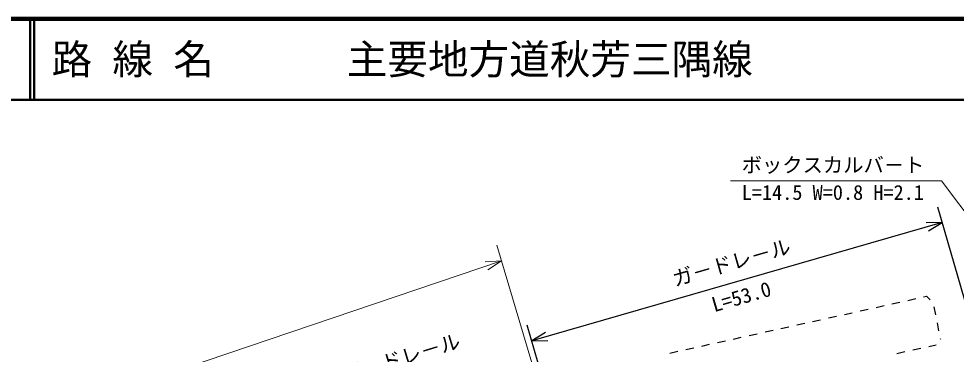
# Model space of a CAD drawing. Units: millimetres, scale not verified. Extents: x 40000 to 680000, y 20000 to 380000.
# Drawn here: x 176338 to 291798, y 338630 to 380000 of the extents above; entities that cross this region are included whole.
import ezdxf
from ezdxf.enums import TextEntityAlignment as Align

# ---------------------------------------------------------------- set-up
doc = ezdxf.new("R2010")
doc.units = ezdxf.units.MM
doc.header["$LTSCALE"] = 1000
for name, color, linetype, lineweight in [('M-BGD', 7, 'Continuous', 25), ('M-STR-HTXT', 7, 'Continuous', 13), ('M-STR-STRC', 7, 'Continuous', 25), ('M-TTL', 2, 'Continuous', 140), ('M-TTL-LINE', 7, 'Continuous', 50)]:
    doc.layers.add(name, color=color, linetype=linetype, lineweight=lineweight)
doc.layers.add('M-TTL-TXT', color=7, linetype='Continuous')
doc.styles.add('@ＭＳ ゴシック', font='')
doc.styles.add('ＭＳ ゴシック', font='')
doc.styles.get('@ＭＳ ゴシック').set_extended_font_data('@MS Gothic')
doc.styles.get('ＭＳ ゴシック').set_extended_font_data('MS Gothic')

msp = doc.modelspace()

# ---------------------------------------------------------------- linework, layer by layer
at = {"layer": 'M-BGD'}
for p, q in [((285830, 345276), (286806, 345493)), ((287782, 345710), (288121, 345785)), ((288121, 345785), (288588, 345329)), ((279972, 343976), (280948, 344193)), ((281925, 344409), (282901, 344626)), ((283877, 344843), (284853, 345060)), ((289020, 344475), (289224, 343496)), ((276067, 343109), (277044, 343326)), ((278020, 343543), (278996, 343759)), ((270210, 341809), (271186, 342026)), ((272162, 342242), (273139, 342459)), ((274115, 342676), (275091, 342893)), ((289428, 342517), (289632, 341538)), ((264352, 340509), (265329, 340725)), ((266305, 340942), (267281, 341159)), ((268257, 341376), (269234, 341592)), ((260448, 339642), (261424, 339859)), ((262400, 340075), (263376, 340292)), ((289336, 339750), (288405, 339548)), ((289837, 340559), (289846, 340512)), ((256543, 338775), (257519, 338992)), ((258495, 339208), (259471, 339425)), ((285473, 338913), (284496, 338701)), ((287428, 339337), (286451, 339125))]:
    msp.add_line(p, q, dxfattribs=at)
at = {"layer": 'M-STR-HTXT'}
for p, q in [((264000, 360000), (290000, 360000)), ((290000, 360000), (311706, 331001)), ((235217, 352075), (246964, 312609)), ((140539, 317911), (235787, 350158)), ((235787, 350158), (233792, 350029)), ((234124, 349049), (235787, 350158))]:
    msp.add_line(p, q, dxfattribs=at)
at = {"layer": 'M-STR-STRC'}
for p, q in [((298116, 326994), (289526, 356785)), ((290080, 354863), (239517, 340283)), ((290080, 354863), (288081, 354825)), ((288368, 353830), (290080, 354863)), ((247552, 312419), (238963, 342205)), ((241230, 341316), (239517, 340283)), ((239517, 340283), (241517, 340321))]:
    msp.add_line(p, q, dxfattribs=at)
at = {"layer": 'M-TTL'}
msp.add_line((680000, 380000), (40000, 380000), dxfattribs=at)
at = {"layer": 'M-TTL-LINE'}
for p, q in [((177750, 380000), (177750, 370000)), ((178250, 380000), (178250, 370000)), ((40000, 370000), (680000, 370000))]:
    msp.add_line(p, q, dxfattribs=at)

# ---------------------------------------------------------------- texts
at = {"layer": 'M-STR-HTXT', "style": 'ＭＳ ゴシック'}
msp.add_text('ボックスカルバ－ト', height=1833, dxfattribs=at).set_placement((265375, 360500), align=Align.BOTTOM_LEFT)
msp.add_text('L=14.5 W=0.8 H=2.1', height=1833, dxfattribs=at).set_placement((265375, 359500), align=Align.TOP_LEFT)
at = {"layer": 'M-STR-STRC', "style": 'ＭＳ ゴシック'}
for rotation, p in [(16.085, (264522, 348534)), (16.931, (223876, 336773))]:
    msp.add_text('ガ－ドレ－ル', height=1833, rotation=rotation, dxfattribs=at).set_placement(p, align=Align.BOTTOM_CENTER)
at = {"layer": 'M-STR-STRC', "style": '@ＭＳ ゴシック'}
msp.add_text('L=53.0', height=1833, rotation=16.085, dxfattribs=at).set_placement((265076, 346612), align=Align.TOP_CENTER)
at = {"layer": 'M-TTL-TXT', "style": 'ＭＳ ゴシック'}
for s, p in [('路 線 名', (180380, 375000)), ('主要地方道秋芳三隅線', (216734, 375000))]:
    msp.add_text(s, height=3666, dxfattribs=at).set_placement(p, align=Align.MIDDLE_LEFT)

doc.saveas('drawing.dxf')
